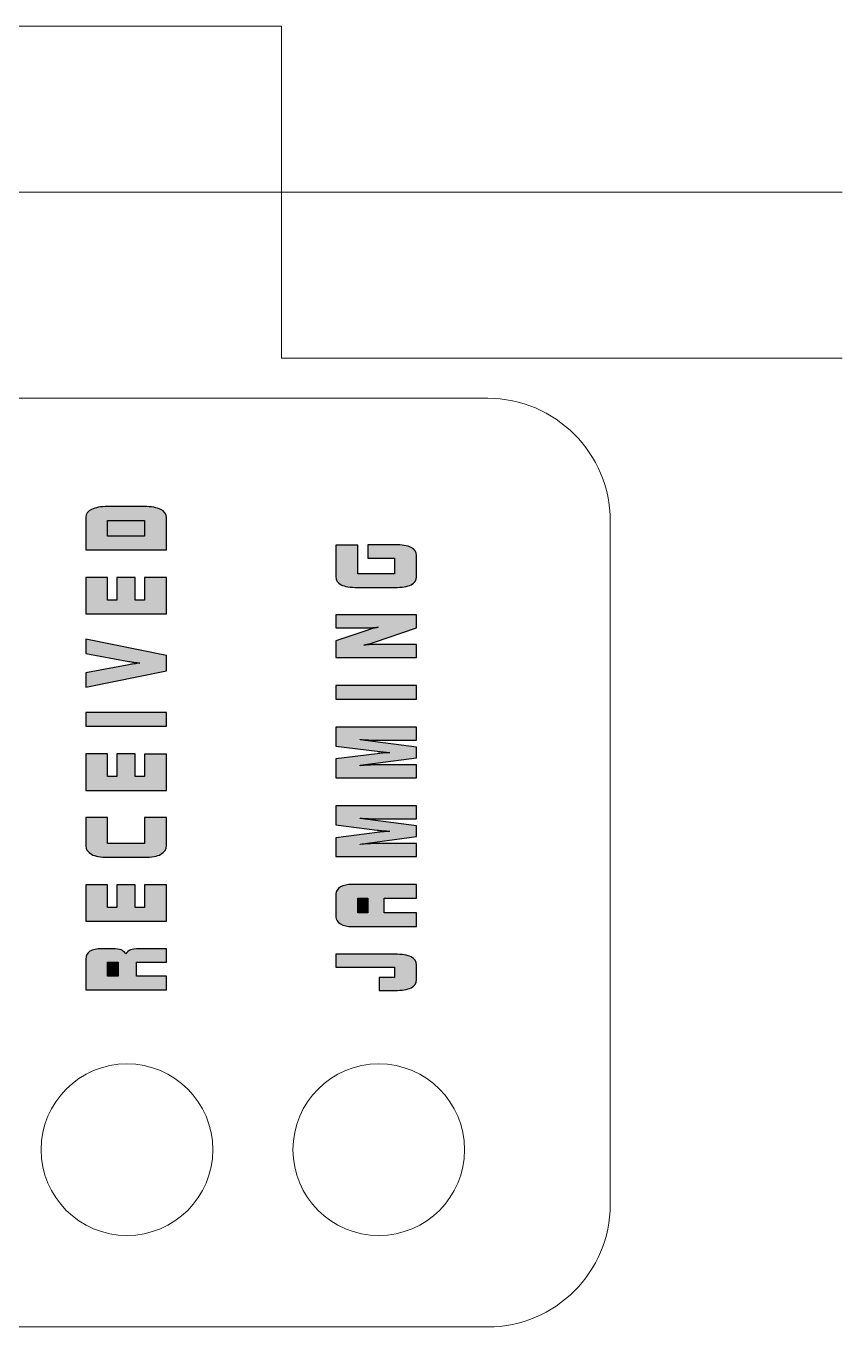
# Model space of a CAD drawing. Header units: centimetres. Extents: x -7.7 to 7.6, y -8.2 to 8.2.
# Drawn here: x 0.038 to 1.502, y 2.049 to 4.399 of the extents above; entities that cross this region are included whole.
import ezdxf

# ---------------------------------------------------------------- set-up
doc = ezdxf.new("R2010")
doc.units = ezdxf.units.CM
doc.header["$MEASUREMENT"] = 0
doc.layers.add('Livello 1', color=7, linetype='Continuous')

msp = doc.modelspace()

# ---------------------------------------------------------------- hatches: boundary and pattern name
at = {"layer": 'Livello 1', "true_color": 0x000000}
h = msp.add_hatch(color=18, dxfattribs=at)
edge = h.paths.add_edge_path()
edge.add_spline(control_points=[(0.29144, 3.45325), (0.29144, 3.45325), (0.14597, 3.45325), (0.14597, 3.45325), (0.14597, 3.45325), (0.14597, 3.51199), (0.14597, 3.51199), (0.14597, 3.51806), (0.14941, 3.52283), (0.15629, 3.52627), (0.16314, 3.52971), (0.17277, 3.53143), (0.1851, 3.53143), (0.1851, 3.53143), (0.25132, 3.53143), (0.25132, 3.53143), (0.2645, 3.53143), (0.27449, 3.52974), (0.28128, 3.52637), (0.28805, 3.523), (0.29144, 3.51803), (0.29144, 3.51146), (0.29144, 3.51146), (0.29144, 3.45325), (0.29144, 3.45325)], knot_values=[0, 0, 0, 0, 0.125, 0.125, 0.125, 0.25, 0.25, 0.25, 0.375, 0.375, 0.375, 0.5, 0.5, 0.5, 0.625, 0.625, 0.625, 0.75, 0.75, 0.75, 0.875, 0.875, 0.875, 1, 1, 1, 1], degree=3, periodic=1)
h = msp.add_hatch(color=18, dxfattribs=at)
edge = h.paths.add_edge_path()
edge.add_spline(control_points=[(0.25171, 3.4779), (0.25171, 3.4779), (0.25171, 3.50604), (0.25171, 3.50604), (0.25171, 3.50604), (0.18531, 3.50604), (0.18531, 3.50604), (0.18531, 3.50604), (0.18531, 3.4779), (0.18531, 3.4779), (0.18531, 3.4779), (0.25171, 3.4779), (0.25171, 3.4779)], knot_values=[0, 0, 0, 0, 0.25, 0.25, 0.25, 0.5, 0.5, 0.5, 0.75, 0.75, 0.75, 1, 1, 1, 1], degree=3, periodic=1)
h = msp.add_hatch(color=18, dxfattribs=at)
edge = h.paths.add_edge_path()
edge.add_spline(control_points=[(0.70392, 3.4625), (0.71694, 3.4625), (0.72672, 3.46089), (0.73326, 3.45767), (0.73982, 3.45446), (0.7431, 3.44964), (0.7431, 3.44325), (0.7431, 3.44325), (0.7431, 3.40465), (0.7431, 3.40465), (0.7431, 3.39825), (0.73982, 3.39344), (0.73326, 3.39021), (0.72672, 3.38699), (0.71694, 3.38538), (0.70392, 3.38538), (0.70392, 3.38538), (0.63697, 3.38538), (0.63697, 3.38538), (0.6232, 3.38538), (0.61324, 3.38697), (0.60697, 3.39015), (0.60074, 3.3933), (0.59763, 3.39836), (0.59763, 3.40528), (0.59763, 3.40528), (0.59763, 3.46165), (0.59763, 3.46165), (0.59763, 3.46165), (0.63697, 3.46165), (0.63697, 3.46165), (0.63697, 3.46165), (0.63697, 3.41013), (0.63697, 3.41013), (0.63697, 3.41013), (0.70317, 3.41013), (0.70317, 3.41013), (0.70317, 3.41013), (0.70317, 3.43817), (0.70317, 3.43817), (0.70317, 3.43817), (0.65546, 3.43817), (0.65546, 3.43817), (0.65546, 3.43817), (0.65546, 3.4625), (0.65546, 3.4625), (0.65546, 3.4625), (0.70392, 3.4625), (0.70392, 3.4625)], knot_values=[0, 0, 0, 0, 0.0625, 0.0625, 0.0625, 0.125, 0.125, 0.125, 0.1875, 0.1875, 0.1875, 0.25, 0.25, 0.25, 0.3125, 0.3125, 0.3125, 0.375, 0.375, 0.375, 0.4375, 0.4375, 0.4375, 0.5, 0.5, 0.5, 0.5625, 0.5625, 0.5625, 0.625, 0.625, 0.625, 0.6875, 0.6875, 0.6875, 0.75, 0.75, 0.75, 0.8125, 0.8125, 0.8125, 0.875, 0.875, 0.875, 0.9375, 0.9375, 0.9375, 1, 1, 1, 1], degree=3, periodic=1)
h = msp.add_hatch(color=18, dxfattribs=at)
edge = h.paths.add_edge_path()
edge.add_spline(control_points=[(0.29144, 3.33764), (0.29144, 3.33764), (0.14597, 3.33764), (0.14597, 3.33764), (0.14597, 3.33764), (0.14597, 3.40355), (0.14597, 3.40355), (0.14597, 3.40355), (0.18531, 3.40355), (0.18531, 3.40355), (0.18531, 3.40355), (0.18531, 3.3624), (0.18531, 3.3624), (0.18531, 3.3624), (0.20205, 3.3624), (0.20205, 3.3624), (0.20205, 3.3624), (0.20205, 3.40333), (0.20205, 3.40333), (0.20205, 3.40333), (0.23496, 3.40333), (0.23496, 3.40333), (0.23496, 3.40333), (0.23496, 3.3624), (0.23496, 3.3624), (0.23496, 3.3624), (0.25171, 3.3624), (0.25171, 3.3624), (0.25171, 3.3624), (0.25171, 3.40323), (0.25171, 3.40323), (0.25171, 3.40323), (0.29144, 3.40323), (0.29144, 3.40323), (0.29144, 3.40323), (0.29144, 3.33764), (0.29144, 3.33764)], knot_values=[0, 0, 0, 0, 0.0833333, 0.0833333, 0.0833333, 0.1666667, 0.1666667, 0.1666667, 0.25, 0.25, 0.25, 0.3333333, 0.3333333, 0.3333333, 0.4166667, 0.4166667, 0.4166667, 0.5, 0.5, 0.5, 0.5833333, 0.5833333, 0.5833333, 0.6666667, 0.6666667, 0.6666667, 0.75, 0.75, 0.75, 0.8333333, 0.8333333, 0.8333333, 0.9166667, 0.9166667, 0.9166667, 1, 1, 1, 1], degree=3, periodic=1)
h = msp.add_hatch(color=18, dxfattribs=at)
edge = h.paths.add_edge_path()
edge.add_spline(control_points=[(0.7431, 3.25889), (0.7431, 3.25889), (0.59763, 3.25889), (0.59763, 3.25889), (0.59763, 3.25889), (0.59763, 3.28917), (0.59763, 3.28917), (0.59763, 3.28917), (0.65488, 3.30844), (0.65488, 3.30844), (0.65664, 3.30903), (0.65893, 3.30971), (0.6618, 3.31048), (0.66466, 3.31126), (0.66865, 3.3123), (0.67377, 3.3136), (0.66972, 3.31317), (0.66549, 3.31283), (0.66109, 3.31264), (0.6567, 3.31242), (0.65189, 3.31232), (0.64671, 3.31232), (0.64671, 3.31232), (0.59763, 3.31232), (0.59763, 3.31232), (0.59763, 3.31232), (0.59763, 3.3358), (0.59763, 3.3358), (0.59763, 3.3358), (0.7431, 3.3358), (0.7431, 3.3358), (0.7431, 3.3358), (0.7431, 3.31232), (0.7431, 3.31232), (0.7431, 3.31232), (0.66696, 3.28632), (0.66696, 3.28632), (0.66531, 3.28574), (0.6628, 3.28498), (0.6595, 3.28406), (0.65615, 3.28316), (0.65235, 3.28215), (0.64809, 3.2811), (0.65216, 3.28154), (0.65636, 3.28187), (0.66073, 3.28206), (0.66503, 3.28228), (0.66978, 3.28238), (0.67494, 3.28238), (0.67494, 3.28238), (0.7431, 3.28238), (0.7431, 3.28238), (0.7431, 3.28238), (0.7431, 3.25889), (0.7431, 3.25889)], knot_values=[0, 0, 0, 0, 0.0555556, 0.0555556, 0.0555556, 0.1111111, 0.1111111, 0.1111111, 0.1666667, 0.1666667, 0.1666667, 0.2222222, 0.2222222, 0.2222222, 0.2777778, 0.2777778, 0.2777778, 0.3333333, 0.3333333, 0.3333333, 0.3888889, 0.3888889, 0.3888889, 0.4444444, 0.4444444, 0.4444444, 0.5, 0.5, 0.5, 0.5555556, 0.5555556, 0.5555556, 0.6111111, 0.6111111, 0.6111111, 0.6666667, 0.6666667, 0.6666667, 0.7222222, 0.7222222, 0.7222222, 0.7777778, 0.7777778, 0.7777778, 0.8333333, 0.8333333, 0.8333333, 0.8888889, 0.8888889, 0.8888889, 0.9444444, 0.9444444, 0.9444444, 1, 1, 1, 1], degree=3, periodic=1)
h = msp.add_hatch(color=18, dxfattribs=at)
edge = h.paths.add_edge_path()
edge.add_spline(control_points=[(0.29144, 3.23497), (0.29144, 3.23497), (0.14597, 3.20546), (0.14597, 3.20546), (0.14597, 3.20546), (0.14597, 3.2312), (0.14597, 3.2312), (0.14597, 3.2312), (0.22382, 3.24576), (0.22382, 3.24576), (0.22668, 3.24631), (0.22971, 3.24682), (0.23291, 3.2473), (0.23613, 3.24778), (0.23964, 3.24826), (0.24352, 3.24874), (0.23964, 3.24924), (0.23613, 3.24971), (0.23291, 3.25018), (0.22971, 3.25068), (0.22668, 3.25117), (0.22382, 3.25168), (0.22382, 3.25168), (0.14597, 3.2663), (0.14597, 3.2663), (0.14597, 3.2663), (0.14597, 3.29188), (0.14597, 3.29188), (0.14597, 3.29188), (0.29144, 3.26237), (0.29144, 3.26237), (0.29144, 3.26237), (0.29144, 3.23497), (0.29144, 3.23497)], knot_values=[0, 0, 0, 0, 0.0909091, 0.0909091, 0.0909091, 0.1818182, 0.1818182, 0.1818182, 0.2727273, 0.2727273, 0.2727273, 0.3636364, 0.3636364, 0.3636364, 0.4545455, 0.4545455, 0.4545455, 0.5454545, 0.5454545, 0.5454545, 0.6363636, 0.6363636, 0.6363636, 0.7272727, 0.7272727, 0.7272727, 0.8181818, 0.8181818, 0.8181818, 0.9090909, 0.9090909, 0.9090909, 1, 1, 1, 1], degree=3, periodic=1)
h = msp.add_hatch(color=18, dxfattribs=at)
edge = h.paths.add_edge_path()
edge.add_spline(control_points=[(0.7431, 3.18368), (0.7431, 3.18368), (0.59763, 3.18368), (0.59763, 3.18368), (0.59763, 3.18368), (0.59763, 3.20833), (0.59763, 3.20833), (0.59763, 3.20833), (0.7431, 3.20833), (0.7431, 3.20833), (0.7431, 3.20833), (0.7431, 3.18368), (0.7431, 3.18368)], knot_values=[0, 0, 0, 0, 0.25, 0.25, 0.25, 0.5, 0.5, 0.5, 0.75, 0.75, 0.75, 1, 1, 1, 1], degree=3, periodic=1)
h = msp.add_hatch(color=18, dxfattribs=at)
edge = h.paths.add_edge_path()
edge.add_spline(control_points=[(0.29144, 3.13478), (0.29144, 3.13478), (0.14597, 3.13478), (0.14597, 3.13478), (0.14597, 3.13478), (0.14597, 3.15943), (0.14597, 3.15943), (0.14597, 3.15943), (0.29144, 3.15943), (0.29144, 3.15943), (0.29144, 3.15943), (0.29144, 3.13478), (0.29144, 3.13478)], knot_values=[0, 0, 0, 0, 0.25, 0.25, 0.25, 0.5, 0.5, 0.5, 0.75, 0.75, 0.75, 1, 1, 1, 1], degree=3, periodic=1)
h = msp.add_hatch(color=18, dxfattribs=at)
edge = h.paths.add_edge_path()
edge.add_spline(control_points=[(0.695, 3.08711), (0.69067, 3.08743), (0.68662, 3.08777), (0.68282, 3.08816), (0.67903, 3.08853), (0.6754, 3.08893), (0.67199, 3.08934), (0.67199, 3.08934), (0.59763, 3.09886), (0.59763, 3.09886), (0.59763, 3.09886), (0.59763, 3.13302), (0.59763, 3.13302), (0.59763, 3.13302), (0.7431, 3.13302), (0.7431, 3.13302), (0.7431, 3.13302), (0.7431, 3.10954), (0.7431, 3.10954), (0.7431, 3.10954), (0.6712, 3.10954), (0.6712, 3.10954), (0.66633, 3.10954), (0.66138, 3.10967), (0.65634, 3.10989), (0.65131, 3.11014), (0.64627, 3.11049), (0.64128, 3.11094), (0.64128, 3.11094), (0.64128, 3.11015), (0.64128, 3.11015), (0.64128, 3.11015), (0.7431, 3.09685), (0.7431, 3.09685), (0.7431, 3.09685), (0.7431, 3.07749), (0.7431, 3.07749), (0.7431, 3.07749), (0.64128, 3.06407), (0.64128, 3.06407), (0.64128, 3.06407), (0.64128, 3.0634), (0.64128, 3.0634), (0.64627, 3.06385), (0.65131, 3.0642), (0.65634, 3.06445), (0.66138, 3.06467), (0.66633, 3.0648), (0.6712, 3.0648), (0.6712, 3.0648), (0.7431, 3.0648), (0.7431, 3.0648), (0.7431, 3.0648), (0.7431, 3.04132), (0.7431, 3.04132), (0.7431, 3.04132), (0.59763, 3.04132), (0.59763, 3.04132), (0.59763, 3.04132), (0.59763, 3.07548), (0.59763, 3.07548), (0.59763, 3.07548), (0.67199, 3.085), (0.67199, 3.085), (0.67483, 3.08536), (0.67805, 3.08573), (0.68169, 3.08606), (0.6853, 3.0864), (0.68973, 3.08675), (0.695, 3.08711)], knot_values=[0, 0, 0, 0, 0.0434783, 0.0434783, 0.0434783, 0.0869565, 0.0869565, 0.0869565, 0.1304348, 0.1304348, 0.1304348, 0.173913, 0.173913, 0.173913, 0.2173913, 0.2173913, 0.2173913, 0.2608696, 0.2608696, 0.2608696, 0.3043478, 0.3043478, 0.3043478, 0.3478261, 0.3478261, 0.3478261, 0.3913043, 0.3913043, 0.3913043, 0.4347826, 0.4347826, 0.4347826, 0.4782609, 0.4782609, 0.4782609, 0.5217391, 0.5217391, 0.5217391, 0.5652174, 0.5652174, 0.5652174, 0.6086957, 0.6086957, 0.6086957, 0.6521739, 0.6521739, 0.6521739, 0.6956522, 0.6956522, 0.6956522, 0.7391304, 0.7391304, 0.7391304, 0.7826087, 0.7826087, 0.7826087, 0.826087, 0.826087, 0.826087, 0.8695652, 0.8695652, 0.8695652, 0.9130435, 0.9130435, 0.9130435, 0.9565217, 0.9565217, 0.9565217, 1, 1, 1, 1], degree=3, periodic=1)
h = msp.add_hatch(color=18, dxfattribs=at)
edge = h.paths.add_edge_path()
edge.add_spline(control_points=[(0.29144, 3.01885), (0.29144, 3.01885), (0.14597, 3.01885), (0.14597, 3.01885), (0.14597, 3.01885), (0.14597, 3.08476), (0.14597, 3.08476), (0.14597, 3.08476), (0.18531, 3.08476), (0.18531, 3.08476), (0.18531, 3.08476), (0.18531, 3.04361), (0.18531, 3.04361), (0.18531, 3.04361), (0.20205, 3.04361), (0.20205, 3.04361), (0.20205, 3.04361), (0.20205, 3.08455), (0.20205, 3.08455), (0.20205, 3.08455), (0.23496, 3.08455), (0.23496, 3.08455), (0.23496, 3.08455), (0.23496, 3.04361), (0.23496, 3.04361), (0.23496, 3.04361), (0.25171, 3.04361), (0.25171, 3.04361), (0.25171, 3.04361), (0.25171, 3.08445), (0.25171, 3.08445), (0.25171, 3.08445), (0.29144, 3.08445), (0.29144, 3.08445), (0.29144, 3.08445), (0.29144, 3.01885), (0.29144, 3.01885)], knot_values=[0, 0, 0, 0, 0.0833333, 0.0833333, 0.0833333, 0.1666667, 0.1666667, 0.1666667, 0.25, 0.25, 0.25, 0.3333333, 0.3333333, 0.3333333, 0.4166667, 0.4166667, 0.4166667, 0.5, 0.5, 0.5, 0.5833333, 0.5833333, 0.5833333, 0.6666667, 0.6666667, 0.6666667, 0.75, 0.75, 0.75, 0.8333333, 0.8333333, 0.8333333, 0.9166667, 0.9166667, 0.9166667, 1, 1, 1, 1], degree=3, periodic=1)
h = msp.add_hatch(color=18, dxfattribs=at)
edge = h.paths.add_edge_path()
edge.add_spline(control_points=[(0.695, 2.94495), (0.69067, 2.94527), (0.68662, 2.94561), (0.68282, 2.946), (0.67903, 2.94637), (0.6754, 2.94677), (0.67199, 2.94718), (0.67199, 2.94718), (0.59763, 2.9567), (0.59763, 2.9567), (0.59763, 2.9567), (0.59763, 2.99086), (0.59763, 2.99086), (0.59763, 2.99086), (0.7431, 2.99086), (0.7431, 2.99086), (0.7431, 2.99086), (0.7431, 2.96738), (0.7431, 2.96738), (0.7431, 2.96738), (0.6712, 2.96738), (0.6712, 2.96738), (0.66633, 2.96738), (0.66138, 2.96751), (0.65634, 2.96773), (0.65131, 2.96798), (0.64627, 2.96833), (0.64128, 2.96878), (0.64128, 2.96878), (0.64128, 2.96799), (0.64128, 2.96799), (0.64128, 2.96799), (0.7431, 2.95469), (0.7431, 2.95469), (0.7431, 2.95469), (0.7431, 2.93533), (0.7431, 2.93533), (0.7431, 2.93533), (0.64128, 2.92191), (0.64128, 2.92191), (0.64128, 2.92191), (0.64128, 2.92124), (0.64128, 2.92124), (0.64627, 2.92169), (0.65131, 2.92204), (0.65634, 2.92229), (0.66138, 2.92251), (0.66633, 2.92264), (0.6712, 2.92264), (0.6712, 2.92264), (0.7431, 2.92264), (0.7431, 2.92264), (0.7431, 2.92264), (0.7431, 2.89916), (0.7431, 2.89916), (0.7431, 2.89916), (0.59763, 2.89916), (0.59763, 2.89916), (0.59763, 2.89916), (0.59763, 2.93332), (0.59763, 2.93332), (0.59763, 2.93332), (0.67199, 2.94284), (0.67199, 2.94284), (0.67483, 2.94321), (0.67805, 2.94357), (0.68169, 2.9439), (0.6853, 2.94424), (0.68973, 2.94459), (0.695, 2.94495)], knot_values=[0, 0, 0, 0, 0.0434783, 0.0434783, 0.0434783, 0.0869565, 0.0869565, 0.0869565, 0.1304348, 0.1304348, 0.1304348, 0.173913, 0.173913, 0.173913, 0.2173913, 0.2173913, 0.2173913, 0.2608696, 0.2608696, 0.2608696, 0.3043478, 0.3043478, 0.3043478, 0.3478261, 0.3478261, 0.3478261, 0.3913043, 0.3913043, 0.3913043, 0.4347826, 0.4347826, 0.4347826, 0.4782609, 0.4782609, 0.4782609, 0.5217391, 0.5217391, 0.5217391, 0.5652174, 0.5652174, 0.5652174, 0.6086957, 0.6086957, 0.6086957, 0.6521739, 0.6521739, 0.6521739, 0.6956522, 0.6956522, 0.6956522, 0.7391304, 0.7391304, 0.7391304, 0.7826087, 0.7826087, 0.7826087, 0.826087, 0.826087, 0.826087, 0.8695652, 0.8695652, 0.8695652, 0.9130435, 0.9130435, 0.9130435, 0.9565217, 0.9565217, 0.9565217, 1, 1, 1, 1], degree=3, periodic=1)
h = msp.add_hatch(color=18, dxfattribs=at)
edge = h.paths.add_edge_path()
edge.add_spline(control_points=[(0.29144, 2.91947), (0.29144, 2.91224), (0.28813, 2.90683), (0.28153, 2.90325), (0.27495, 2.89967), (0.26502, 2.89787), (0.25171, 2.89787), (0.25171, 2.89787), (0.18531, 2.89787), (0.18531, 2.89787), (0.17271, 2.89787), (0.16299, 2.89969), (0.15618, 2.9033), (0.14937, 2.90692), (0.14597, 2.91206), (0.14597, 2.91875), (0.14597, 2.91875), (0.14597, 2.9697), (0.14597, 2.9697), (0.14597, 2.9697), (0.18531, 2.9697), (0.18531, 2.9697), (0.18531, 2.9697), (0.18531, 2.92273), (0.18531, 2.92273), (0.18531, 2.92273), (0.25171, 2.92273), (0.25171, 2.92273), (0.25171, 2.92273), (0.25171, 2.96959), (0.25171, 2.96959), (0.25171, 2.96959), (0.29144, 2.96959), (0.29144, 2.96959), (0.29144, 2.96959), (0.29144, 2.91947), (0.29144, 2.91947)], knot_values=[0, 0, 0, 0, 0.0833333, 0.0833333, 0.0833333, 0.1666667, 0.1666667, 0.1666667, 0.25, 0.25, 0.25, 0.3333333, 0.3333333, 0.3333333, 0.4166667, 0.4166667, 0.4166667, 0.5, 0.5, 0.5, 0.5833333, 0.5833333, 0.5833333, 0.6666667, 0.6666667, 0.6666667, 0.75, 0.75, 0.75, 0.8333333, 0.8333333, 0.8333333, 0.9166667, 0.9166667, 0.9166667, 1, 1, 1, 1], degree=3, periodic=1)
h = msp.add_hatch(color=18, dxfattribs=at)
edge = h.paths.add_edge_path()
edge.add_spline(control_points=[(0.29144, 2.78247), (0.29144, 2.78247), (0.14597, 2.78247), (0.14597, 2.78247), (0.14597, 2.78247), (0.14597, 2.84838), (0.14597, 2.84838), (0.14597, 2.84838), (0.18531, 2.84838), (0.18531, 2.84838), (0.18531, 2.84838), (0.18531, 2.80722), (0.18531, 2.80722), (0.18531, 2.80722), (0.20205, 2.80722), (0.20205, 2.80722), (0.20205, 2.80722), (0.20205, 2.84816), (0.20205, 2.84816), (0.20205, 2.84816), (0.23496, 2.84816), (0.23496, 2.84816), (0.23496, 2.84816), (0.23496, 2.80722), (0.23496, 2.80722), (0.23496, 2.80722), (0.25171, 2.80722), (0.25171, 2.80722), (0.25171, 2.80722), (0.25171, 2.84806), (0.25171, 2.84806), (0.25171, 2.84806), (0.29144, 2.84806), (0.29144, 2.84806), (0.29144, 2.84806), (0.29144, 2.78247), (0.29144, 2.78247)], knot_values=[0, 0, 0, 0, 0.0833333, 0.0833333, 0.0833333, 0.1666667, 0.1666667, 0.1666667, 0.25, 0.25, 0.25, 0.3333333, 0.3333333, 0.3333333, 0.4166667, 0.4166667, 0.4166667, 0.5, 0.5, 0.5, 0.5833333, 0.5833333, 0.5833333, 0.6666667, 0.6666667, 0.6666667, 0.75, 0.75, 0.75, 0.8333333, 0.8333333, 0.8333333, 0.9166667, 0.9166667, 0.9166667, 1, 1, 1, 1], degree=3, periodic=1)
h = msp.add_hatch(color=18, dxfattribs=at)
edge = h.paths.add_edge_path()
edge.add_spline(control_points=[(0.62765, 2.77284), (0.61833, 2.77284), (0.611, 2.77442), (0.60565, 2.77755), (0.60028, 2.78067), (0.59763, 2.78501), (0.59763, 2.79051), (0.59763, 2.79051), (0.59763, 2.83139), (0.59763, 2.83139), (0.59763, 2.83688), (0.60028, 2.84118), (0.60565, 2.84432), (0.611, 2.84745), (0.61833, 2.84901), (0.62765, 2.84901), (0.62765, 2.84901), (0.7431, 2.84901), (0.7431, 2.84901), (0.7431, 2.84901), (0.7431, 2.82436), (0.7431, 2.82436), (0.7431, 2.82436), (0.68449, 2.82436), (0.68449, 2.82436), (0.68449, 2.82436), (0.68449, 2.79739), (0.68449, 2.79739), (0.68449, 2.79739), (0.7431, 2.79739), (0.7431, 2.79739), (0.7431, 2.79739), (0.7431, 2.77284), (0.7431, 2.77284), (0.7431, 2.77284), (0.62765, 2.77284), (0.62765, 2.77284)], knot_values=[0, 0, 0, 0, 0.0833333, 0.0833333, 0.0833333, 0.1666667, 0.1666667, 0.1666667, 0.25, 0.25, 0.25, 0.3333333, 0.3333333, 0.3333333, 0.4166667, 0.4166667, 0.4166667, 0.5, 0.5, 0.5, 0.5833333, 0.5833333, 0.5833333, 0.6666667, 0.6666667, 0.6666667, 0.75, 0.75, 0.75, 0.8333333, 0.8333333, 0.8333333, 0.9166667, 0.9166667, 0.9166667, 1, 1, 1, 1], degree=3, periodic=1)
h = msp.add_hatch(color=18, dxfattribs=at)
edge = h.paths.add_edge_path()
edge.add_spline(control_points=[(0.65507, 2.79739), (0.65507, 2.79739), (0.65507, 2.82436), (0.65507, 2.82436), (0.65507, 2.82436), (0.63697, 2.82436), (0.63697, 2.82436), (0.63697, 2.82436), (0.63697, 2.79739), (0.63697, 2.79739), (0.63697, 2.79739), (0.65507, 2.79739), (0.65507, 2.79739)], knot_values=[0, 0, 0, 0, 0.25, 0.25, 0.25, 0.5, 0.5, 0.5, 0.75, 0.75, 0.75, 1, 1, 1, 1], degree=3, periodic=1)
h = msp.add_hatch(color=18, dxfattribs=at)
edge = h.paths.add_edge_path()
edge.add_spline(control_points=[(0.29144, 2.65859), (0.29144, 2.65859), (0.14597, 2.65859), (0.14597, 2.65859), (0.14597, 2.65859), (0.14597, 2.71399), (0.14597, 2.71399), (0.14597, 2.72043), (0.14837, 2.72515), (0.15313, 2.72815), (0.15792, 2.73114), (0.16538, 2.73264), (0.17549, 2.73264), (0.17549, 2.73264), (0.19407, 2.73264), (0.19407, 2.73264), (0.20086, 2.73264), (0.20602, 2.73195), (0.20949, 2.73058), (0.21295, 2.72919), (0.21582, 2.72678), (0.21805, 2.72333), (0.22033, 2.72684), (0.22315, 2.72927), (0.22649, 2.73063), (0.22984, 2.73197), (0.23506, 2.73264), (0.24217, 2.73264), (0.24217, 2.73264), (0.29144, 2.73264), (0.29144, 2.73264), (0.29144, 2.73264), (0.29144, 2.70842), (0.29144, 2.70842), (0.29144, 2.70842), (0.2373, 2.70842), (0.2373, 2.70842), (0.2373, 2.70842), (0.2373, 2.68303), (0.2373, 2.68303), (0.2373, 2.68303), (0.29144, 2.68303), (0.29144, 2.68303), (0.29144, 2.68303), (0.29144, 2.65859), (0.29144, 2.65859)], knot_values=[0, 0, 0, 0, 0.0666667, 0.0666667, 0.0666667, 0.1333333, 0.1333333, 0.1333333, 0.2, 0.2, 0.2, 0.2666667, 0.2666667, 0.2666667, 0.3333333, 0.3333333, 0.3333333, 0.4, 0.4, 0.4, 0.4666667, 0.4666667, 0.4666667, 0.5333333, 0.5333333, 0.5333333, 0.6, 0.6, 0.6, 0.6666667, 0.6666667, 0.6666667, 0.7333333, 0.7333333, 0.7333333, 0.8, 0.8, 0.8, 0.8666667, 0.8666667, 0.8666667, 0.9333333, 0.9333333, 0.9333333, 1, 1, 1, 1], degree=3, periodic=1)
h = msp.add_hatch(color=18, dxfattribs=at)
edge = h.paths.add_edge_path()
edge.add_spline(control_points=[(0.2042, 2.68303), (0.2042, 2.68303), (0.2042, 2.70831), (0.2042, 2.70831), (0.2042, 2.70831), (0.18531, 2.70831), (0.18531, 2.70831), (0.18531, 2.70831), (0.18531, 2.68303), (0.18531, 2.68303), (0.18531, 2.68303), (0.2042, 2.68303), (0.2042, 2.68303)], knot_values=[0, 0, 0, 0, 0.25, 0.25, 0.25, 0.5, 0.5, 0.5, 0.75, 0.75, 0.75, 1, 1, 1, 1], degree=3, periodic=1)
h = msp.add_hatch(color=18, dxfattribs=at)
edge = h.paths.add_edge_path()
edge.add_spline(control_points=[(0.70396, 2.7227), (0.71694, 2.7227), (0.72672, 2.72111), (0.73326, 2.71792), (0.73982, 2.71473), (0.7431, 2.70993), (0.7431, 2.70355), (0.7431, 2.70355), (0.7431, 2.67656), (0.7431, 2.67656), (0.7431, 2.67019), (0.73982, 2.6654), (0.73326, 2.6622), (0.72672, 2.65901), (0.71694, 2.65744), (0.70396, 2.65744), (0.70396, 2.65744), (0.67552, 2.65744), (0.67552, 2.65744), (0.67552, 2.65744), (0.67552, 2.68081), (0.67552, 2.68081), (0.67552, 2.68081), (0.70338, 2.68081), (0.70338, 2.68081), (0.70338, 2.68081), (0.70338, 2.69922), (0.70338, 2.69922), (0.70338, 2.69922), (0.59763, 2.69922), (0.59763, 2.69922), (0.59763, 2.69922), (0.59763, 2.7227), (0.59763, 2.7227), (0.59763, 2.7227), (0.70396, 2.7227), (0.70396, 2.7227)], knot_values=[0, 0, 0, 0, 0.0833333, 0.0833333, 0.0833333, 0.1666667, 0.1666667, 0.1666667, 0.25, 0.25, 0.25, 0.3333333, 0.3333333, 0.3333333, 0.4166667, 0.4166667, 0.4166667, 0.5, 0.5, 0.5, 0.5833333, 0.5833333, 0.5833333, 0.6666667, 0.6666667, 0.6666667, 0.75, 0.75, 0.75, 0.8333333, 0.8333333, 0.8333333, 0.9166667, 0.9166667, 0.9166667, 1, 1, 1, 1], degree=3, periodic=1)

# ---------------------------------------------------------------- linework, layer by layer
at = {"layer": 'Livello 1', "color": 1, "lineweight": 20}
for centre in [(0.22026, 2.36975), (0.67495, 2.36975)]:
    msp.add_ellipse(centre, major_axis=(0, 0.155), ratio=1, dxfattribs=at)
at = {"layer": 'Livello 1', "color": 1, "lineweight": 9}
for points in [[(-0.51338, 4.39948), (-0.51338, 4.39948), (0.49912, 4.39948), (0.49912, 4.39948)], [(0.49912, 4.39948), (0.49912, 4.39948), (0.49912, 4.09948), (0.49912, 4.09948)], [(0.49912, 4.09948), (0.49912, 4.09948), (-0.51338, 4.09948), (-0.51338, 4.09948)], [(0.49912, 3.79948), (0.49912, 3.79948), (0.49912, 4.09948), (0.49912, 4.09948)], [(0.49912, 4.09948), (0.49912, 4.09948), (1.51162, 4.09948), (1.51162, 4.09948)], [(1.51162, 3.79948), (1.51162, 3.79948), (0.49912, 3.79948), (0.49912, 3.79948)]]:
    msp.add_open_spline(points, degree=3, dxfattribs=at)
at = {"layer": 'Livello 1', "color": 5, "lineweight": 20}
msp.add_open_spline([(-0.88609, 3.72696), (-0.88609, 3.72696), (0.87184, 3.72696), (0.87184, 3.72696), (0.9934, 3.72696), (1.09287, 3.6275), (1.09287, 3.50593), (1.09287, 3.50593), (1.09287, 2.2705), (1.09287, 2.2705), (1.09287, 2.14894), (0.9934, 2.04948), (0.87184, 2.04948), (0.87184, 2.04948), (-0.88609, 2.04948), (-0.88609, 2.04948), (-1.00766, 2.04948), (-1.10712, 2.14894), (-1.10712, 2.2705), (-1.10712, 2.2705), (-1.10712, 3.50593), (-1.10712, 3.50593), (-1.10712, 3.6275), (-1.00766, 3.72696), (-0.88609, 3.72696)], degree=3, knots=[0, 0, 0, 0, 0.125, 0.125, 0.125, 0.25, 0.25, 0.25, 0.375, 0.375, 0.375, 0.5, 0.5, 0.5, 0.625, 0.625, 0.625, 0.75, 0.75, 0.75, 0.875, 0.875, 0.875, 1, 1, 1, 1], dxfattribs=at)
at = {"layer": 'Livello 1'}
for points, knots in [([(0.29144, 3.45325), (0.29144, 3.45325), (0.14597, 3.45325), (0.14597, 3.45325), (0.14597, 3.45325), (0.14597, 3.51199), (0.14597, 3.51199), (0.14597, 3.51806), (0.14941, 3.52283), (0.15629, 3.52627), (0.16314, 3.52971), (0.17277, 3.53143), (0.1851, 3.53143), (0.1851, 3.53143), (0.25132, 3.53143), (0.25132, 3.53143), (0.2645, 3.53143), (0.27449, 3.52974), (0.28128, 3.52637), (0.28805, 3.523), (0.29144, 3.51803), (0.29144, 3.51146), (0.29144, 3.51146), (0.29144, 3.45325), (0.29144, 3.45325)], [0, 0, 0, 0, 0.125, 0.125, 0.125, 0.25, 0.25, 0.25, 0.375, 0.375, 0.375, 0.5, 0.5, 0.5, 0.625, 0.625, 0.625, 0.75, 0.75, 0.75, 0.875, 0.875, 0.875, 1, 1, 1, 1]), ([(0.25171, 3.4779), (0.25171, 3.4779), (0.25171, 3.50604), (0.25171, 3.50604), (0.25171, 3.50604), (0.18531, 3.50604), (0.18531, 3.50604), (0.18531, 3.50604), (0.18531, 3.4779), (0.18531, 3.4779), (0.18531, 3.4779), (0.25171, 3.4779), (0.25171, 3.4779)], [0, 0, 0, 0, 0.25, 0.25, 0.25, 0.5, 0.5, 0.5, 0.75, 0.75, 0.75, 1, 1, 1, 1]), ([(0.70392, 3.4625), (0.71694, 3.4625), (0.72672, 3.46089), (0.73326, 3.45767), (0.73982, 3.45446), (0.7431, 3.44964), (0.7431, 3.44325), (0.7431, 3.44325), (0.7431, 3.40465), (0.7431, 3.40465), (0.7431, 3.39825), (0.73982, 3.39344), (0.73326, 3.39021), (0.72672, 3.38699), (0.71694, 3.38538), (0.70392, 3.38538), (0.70392, 3.38538), (0.63697, 3.38538), (0.63697, 3.38538), (0.6232, 3.38538), (0.61324, 3.38697), (0.60697, 3.39015), (0.60074, 3.3933), (0.59763, 3.39836), (0.59763, 3.40528), (0.59763, 3.40528), (0.59763, 3.46165), (0.59763, 3.46165), (0.59763, 3.46165), (0.63697, 3.46165), (0.63697, 3.46165), (0.63697, 3.46165), (0.63697, 3.41013), (0.63697, 3.41013), (0.63697, 3.41013), (0.70317, 3.41013), (0.70317, 3.41013), (0.70317, 3.41013), (0.70317, 3.43817), (0.70317, 3.43817), (0.70317, 3.43817), (0.65546, 3.43817), (0.65546, 3.43817), (0.65546, 3.43817), (0.65546, 3.4625), (0.65546, 3.4625), (0.65546, 3.4625), (0.70392, 3.4625), (0.70392, 3.4625)], [0, 0, 0, 0, 0.0625, 0.0625, 0.0625, 0.125, 0.125, 0.125, 0.1875, 0.1875, 0.1875, 0.25, 0.25, 0.25, 0.3125, 0.3125, 0.3125, 0.375, 0.375, 0.375, 0.4375, 0.4375, 0.4375, 0.5, 0.5, 0.5, 0.5625, 0.5625, 0.5625, 0.625, 0.625, 0.625, 0.6875, 0.6875, 0.6875, 0.75, 0.75, 0.75, 0.8125, 0.8125, 0.8125, 0.875, 0.875, 0.875, 0.9375, 0.9375, 0.9375, 1, 1, 1, 1]), ([(0.29144, 3.33764), (0.29144, 3.33764), (0.14597, 3.33764), (0.14597, 3.33764), (0.14597, 3.33764), (0.14597, 3.40355), (0.14597, 3.40355), (0.14597, 3.40355), (0.18531, 3.40355), (0.18531, 3.40355), (0.18531, 3.40355), (0.18531, 3.3624), (0.18531, 3.3624), (0.18531, 3.3624), (0.20205, 3.3624), (0.20205, 3.3624), (0.20205, 3.3624), (0.20205, 3.40333), (0.20205, 3.40333), (0.20205, 3.40333), (0.23496, 3.40333), (0.23496, 3.40333), (0.23496, 3.40333), (0.23496, 3.3624), (0.23496, 3.3624), (0.23496, 3.3624), (0.25171, 3.3624), (0.25171, 3.3624), (0.25171, 3.3624), (0.25171, 3.40323), (0.25171, 3.40323), (0.25171, 3.40323), (0.29144, 3.40323), (0.29144, 3.40323), (0.29144, 3.40323), (0.29144, 3.33764), (0.29144, 3.33764)], [0, 0, 0, 0, 0.0833333, 0.0833333, 0.0833333, 0.1666667, 0.1666667, 0.1666667, 0.25, 0.25, 0.25, 0.3333333, 0.3333333, 0.3333333, 0.4166667, 0.4166667, 0.4166667, 0.5, 0.5, 0.5, 0.5833333, 0.5833333, 0.5833333, 0.6666667, 0.6666667, 0.6666667, 0.75, 0.75, 0.75, 0.8333333, 0.8333333, 0.8333333, 0.9166667, 0.9166667, 0.9166667, 1, 1, 1, 1]), ([(0.7431, 3.25889), (0.7431, 3.25889), (0.59763, 3.25889), (0.59763, 3.25889), (0.59763, 3.25889), (0.59763, 3.28917), (0.59763, 3.28917), (0.59763, 3.28917), (0.65488, 3.30844), (0.65488, 3.30844), (0.65664, 3.30903), (0.65893, 3.30971), (0.6618, 3.31048), (0.66466, 3.31126), (0.66865, 3.3123), (0.67377, 3.3136), (0.66972, 3.31317), (0.66549, 3.31283), (0.66109, 3.31264), (0.6567, 3.31242), (0.65189, 3.31232), (0.64671, 3.31232), (0.64671, 3.31232), (0.59763, 3.31232), (0.59763, 3.31232), (0.59763, 3.31232), (0.59763, 3.3358), (0.59763, 3.3358), (0.59763, 3.3358), (0.7431, 3.3358), (0.7431, 3.3358), (0.7431, 3.3358), (0.7431, 3.31232), (0.7431, 3.31232), (0.7431, 3.31232), (0.66696, 3.28632), (0.66696, 3.28632), (0.66531, 3.28574), (0.6628, 3.28498), (0.6595, 3.28406), (0.65615, 3.28316), (0.65235, 3.28215), (0.64809, 3.2811), (0.65216, 3.28154), (0.65636, 3.28187), (0.66073, 3.28206), (0.66503, 3.28228), (0.66978, 3.28238), (0.67494, 3.28238), (0.67494, 3.28238), (0.7431, 3.28238), (0.7431, 3.28238), (0.7431, 3.28238), (0.7431, 3.25889), (0.7431, 3.25889)], [0, 0, 0, 0, 0.0555556, 0.0555556, 0.0555556, 0.1111111, 0.1111111, 0.1111111, 0.1666667, 0.1666667, 0.1666667, 0.2222222, 0.2222222, 0.2222222, 0.2777778, 0.2777778, 0.2777778, 0.3333333, 0.3333333, 0.3333333, 0.3888889, 0.3888889, 0.3888889, 0.4444444, 0.4444444, 0.4444444, 0.5, 0.5, 0.5, 0.5555556, 0.5555556, 0.5555556, 0.6111111, 0.6111111, 0.6111111, 0.6666667, 0.6666667, 0.6666667, 0.7222222, 0.7222222, 0.7222222, 0.7777778, 0.7777778, 0.7777778, 0.8333333, 0.8333333, 0.8333333, 0.8888889, 0.8888889, 0.8888889, 0.9444444, 0.9444444, 0.9444444, 1, 1, 1, 1]), ([(0.29144, 3.23497), (0.29144, 3.23497), (0.14597, 3.20546), (0.14597, 3.20546), (0.14597, 3.20546), (0.14597, 3.2312), (0.14597, 3.2312), (0.14597, 3.2312), (0.22382, 3.24576), (0.22382, 3.24576), (0.22668, 3.24631), (0.22971, 3.24682), (0.23291, 3.2473), (0.23613, 3.24778), (0.23964, 3.24826), (0.24352, 3.24874), (0.23964, 3.24924), (0.23613, 3.24971), (0.23291, 3.25018), (0.22971, 3.25068), (0.22668, 3.25117), (0.22382, 3.25168), (0.22382, 3.25168), (0.14597, 3.2663), (0.14597, 3.2663), (0.14597, 3.2663), (0.14597, 3.29188), (0.14597, 3.29188), (0.14597, 3.29188), (0.29144, 3.26237), (0.29144, 3.26237), (0.29144, 3.26237), (0.29144, 3.23497), (0.29144, 3.23497)], [0, 0, 0, 0, 0.0909091, 0.0909091, 0.0909091, 0.1818182, 0.1818182, 0.1818182, 0.2727273, 0.2727273, 0.2727273, 0.3636364, 0.3636364, 0.3636364, 0.4545455, 0.4545455, 0.4545455, 0.5454545, 0.5454545, 0.5454545, 0.6363636, 0.6363636, 0.6363636, 0.7272727, 0.7272727, 0.7272727, 0.8181818, 0.8181818, 0.8181818, 0.9090909, 0.9090909, 0.9090909, 1, 1, 1, 1]), ([(0.7431, 3.18368), (0.7431, 3.18368), (0.59763, 3.18368), (0.59763, 3.18368), (0.59763, 3.18368), (0.59763, 3.20833), (0.59763, 3.20833), (0.59763, 3.20833), (0.7431, 3.20833), (0.7431, 3.20833), (0.7431, 3.20833), (0.7431, 3.18368), (0.7431, 3.18368)], [0, 0, 0, 0, 0.25, 0.25, 0.25, 0.5, 0.5, 0.5, 0.75, 0.75, 0.75, 1, 1, 1, 1]), ([(0.29144, 3.13478), (0.29144, 3.13478), (0.14597, 3.13478), (0.14597, 3.13478), (0.14597, 3.13478), (0.14597, 3.15943), (0.14597, 3.15943), (0.14597, 3.15943), (0.29144, 3.15943), (0.29144, 3.15943), (0.29144, 3.15943), (0.29144, 3.13478), (0.29144, 3.13478)], [0, 0, 0, 0, 0.25, 0.25, 0.25, 0.5, 0.5, 0.5, 0.75, 0.75, 0.75, 1, 1, 1, 1]), ([(0.695, 3.08711), (0.69067, 3.08743), (0.68662, 3.08777), (0.68282, 3.08816), (0.67903, 3.08853), (0.6754, 3.08893), (0.67199, 3.08934), (0.67199, 3.08934), (0.59763, 3.09886), (0.59763, 3.09886), (0.59763, 3.09886), (0.59763, 3.13302), (0.59763, 3.13302), (0.59763, 3.13302), (0.7431, 3.13302), (0.7431, 3.13302), (0.7431, 3.13302), (0.7431, 3.10954), (0.7431, 3.10954), (0.7431, 3.10954), (0.6712, 3.10954), (0.6712, 3.10954), (0.66633, 3.10954), (0.66138, 3.10967), (0.65634, 3.10989), (0.65131, 3.11014), (0.64627, 3.11049), (0.64128, 3.11094), (0.64128, 3.11094), (0.64128, 3.11015), (0.64128, 3.11015), (0.64128, 3.11015), (0.7431, 3.09685), (0.7431, 3.09685), (0.7431, 3.09685), (0.7431, 3.07749), (0.7431, 3.07749), (0.7431, 3.07749), (0.64128, 3.06407), (0.64128, 3.06407), (0.64128, 3.06407), (0.64128, 3.0634), (0.64128, 3.0634), (0.64627, 3.06385), (0.65131, 3.0642), (0.65634, 3.06445), (0.66138, 3.06467), (0.66633, 3.0648), (0.6712, 3.0648), (0.6712, 3.0648), (0.7431, 3.0648), (0.7431, 3.0648), (0.7431, 3.0648), (0.7431, 3.04132), (0.7431, 3.04132), (0.7431, 3.04132), (0.59763, 3.04132), (0.59763, 3.04132), (0.59763, 3.04132), (0.59763, 3.07548), (0.59763, 3.07548), (0.59763, 3.07548), (0.67199, 3.085), (0.67199, 3.085), (0.67483, 3.08536), (0.67805, 3.08573), (0.68169, 3.08606), (0.6853, 3.0864), (0.68973, 3.08675), (0.695, 3.08711)], [0, 0, 0, 0, 0.0434783, 0.0434783, 0.0434783, 0.0869565, 0.0869565, 0.0869565, 0.1304348, 0.1304348, 0.1304348, 0.173913, 0.173913, 0.173913, 0.2173913, 0.2173913, 0.2173913, 0.2608696, 0.2608696, 0.2608696, 0.3043478, 0.3043478, 0.3043478, 0.3478261, 0.3478261, 0.3478261, 0.3913043, 0.3913043, 0.3913043, 0.4347826, 0.4347826, 0.4347826, 0.4782609, 0.4782609, 0.4782609, 0.5217391, 0.5217391, 0.5217391, 0.5652174, 0.5652174, 0.5652174, 0.6086957, 0.6086957, 0.6086957, 0.6521739, 0.6521739, 0.6521739, 0.6956522, 0.6956522, 0.6956522, 0.7391304, 0.7391304, 0.7391304, 0.7826087, 0.7826087, 0.7826087, 0.826087, 0.826087, 0.826087, 0.8695652, 0.8695652, 0.8695652, 0.9130435, 0.9130435, 0.9130435, 0.9565217, 0.9565217, 0.9565217, 1, 1, 1, 1]), ([(0.29144, 3.01885), (0.29144, 3.01885), (0.14597, 3.01885), (0.14597, 3.01885), (0.14597, 3.01885), (0.14597, 3.08476), (0.14597, 3.08476), (0.14597, 3.08476), (0.18531, 3.08476), (0.18531, 3.08476), (0.18531, 3.08476), (0.18531, 3.04361), (0.18531, 3.04361), (0.18531, 3.04361), (0.20205, 3.04361), (0.20205, 3.04361), (0.20205, 3.04361), (0.20205, 3.08455), (0.20205, 3.08455), (0.20205, 3.08455), (0.23496, 3.08455), (0.23496, 3.08455), (0.23496, 3.08455), (0.23496, 3.04361), (0.23496, 3.04361), (0.23496, 3.04361), (0.25171, 3.04361), (0.25171, 3.04361), (0.25171, 3.04361), (0.25171, 3.08445), (0.25171, 3.08445), (0.25171, 3.08445), (0.29144, 3.08445), (0.29144, 3.08445), (0.29144, 3.08445), (0.29144, 3.01885), (0.29144, 3.01885)], [0, 0, 0, 0, 0.0833333, 0.0833333, 0.0833333, 0.1666667, 0.1666667, 0.1666667, 0.25, 0.25, 0.25, 0.3333333, 0.3333333, 0.3333333, 0.4166667, 0.4166667, 0.4166667, 0.5, 0.5, 0.5, 0.5833333, 0.5833333, 0.5833333, 0.6666667, 0.6666667, 0.6666667, 0.75, 0.75, 0.75, 0.8333333, 0.8333333, 0.8333333, 0.9166667, 0.9166667, 0.9166667, 1, 1, 1, 1]), ([(0.695, 2.94495), (0.69067, 2.94527), (0.68662, 2.94561), (0.68282, 2.946), (0.67903, 2.94637), (0.6754, 2.94677), (0.67199, 2.94718), (0.67199, 2.94718), (0.59763, 2.9567), (0.59763, 2.9567), (0.59763, 2.9567), (0.59763, 2.99086), (0.59763, 2.99086), (0.59763, 2.99086), (0.7431, 2.99086), (0.7431, 2.99086), (0.7431, 2.99086), (0.7431, 2.96738), (0.7431, 2.96738), (0.7431, 2.96738), (0.6712, 2.96738), (0.6712, 2.96738), (0.66633, 2.96738), (0.66138, 2.96751), (0.65634, 2.96773), (0.65131, 2.96798), (0.64627, 2.96833), (0.64128, 2.96878), (0.64128, 2.96878), (0.64128, 2.96799), (0.64128, 2.96799), (0.64128, 2.96799), (0.7431, 2.95469), (0.7431, 2.95469), (0.7431, 2.95469), (0.7431, 2.93533), (0.7431, 2.93533), (0.7431, 2.93533), (0.64128, 2.92191), (0.64128, 2.92191), (0.64128, 2.92191), (0.64128, 2.92124), (0.64128, 2.92124), (0.64627, 2.92169), (0.65131, 2.92204), (0.65634, 2.92229), (0.66138, 2.92251), (0.66633, 2.92264), (0.6712, 2.92264), (0.6712, 2.92264), (0.7431, 2.92264), (0.7431, 2.92264), (0.7431, 2.92264), (0.7431, 2.89916), (0.7431, 2.89916), (0.7431, 2.89916), (0.59763, 2.89916), (0.59763, 2.89916), (0.59763, 2.89916), (0.59763, 2.93332), (0.59763, 2.93332), (0.59763, 2.93332), (0.67199, 2.94284), (0.67199, 2.94284), (0.67483, 2.94321), (0.67805, 2.94357), (0.68169, 2.9439), (0.6853, 2.94424), (0.68973, 2.94459), (0.695, 2.94495)], [0, 0, 0, 0, 0.0434783, 0.0434783, 0.0434783, 0.0869565, 0.0869565, 0.0869565, 0.1304348, 0.1304348, 0.1304348, 0.173913, 0.173913, 0.173913, 0.2173913, 0.2173913, 0.2173913, 0.2608696, 0.2608696, 0.2608696, 0.3043478, 0.3043478, 0.3043478, 0.3478261, 0.3478261, 0.3478261, 0.3913043, 0.3913043, 0.3913043, 0.4347826, 0.4347826, 0.4347826, 0.4782609, 0.4782609, 0.4782609, 0.5217391, 0.5217391, 0.5217391, 0.5652174, 0.5652174, 0.5652174, 0.6086957, 0.6086957, 0.6086957, 0.6521739, 0.6521739, 0.6521739, 0.6956522, 0.6956522, 0.6956522, 0.7391304, 0.7391304, 0.7391304, 0.7826087, 0.7826087, 0.7826087, 0.826087, 0.826087, 0.826087, 0.8695652, 0.8695652, 0.8695652, 0.9130435, 0.9130435, 0.9130435, 0.9565217, 0.9565217, 0.9565217, 1, 1, 1, 1]), ([(0.29144, 2.91947), (0.29144, 2.91224), (0.28813, 2.90683), (0.28153, 2.90325), (0.27495, 2.89967), (0.26502, 2.89787), (0.25171, 2.89787), (0.25171, 2.89787), (0.18531, 2.89787), (0.18531, 2.89787), (0.17271, 2.89787), (0.16299, 2.89969), (0.15618, 2.9033), (0.14937, 2.90692), (0.14597, 2.91206), (0.14597, 2.91875), (0.14597, 2.91875), (0.14597, 2.9697), (0.14597, 2.9697), (0.14597, 2.9697), (0.18531, 2.9697), (0.18531, 2.9697), (0.18531, 2.9697), (0.18531, 2.92273), (0.18531, 2.92273), (0.18531, 2.92273), (0.25171, 2.92273), (0.25171, 2.92273), (0.25171, 2.92273), (0.25171, 2.96959), (0.25171, 2.96959), (0.25171, 2.96959), (0.29144, 2.96959), (0.29144, 2.96959), (0.29144, 2.96959), (0.29144, 2.91947), (0.29144, 2.91947)], [0, 0, 0, 0, 0.0833333, 0.0833333, 0.0833333, 0.1666667, 0.1666667, 0.1666667, 0.25, 0.25, 0.25, 0.3333333, 0.3333333, 0.3333333, 0.4166667, 0.4166667, 0.4166667, 0.5, 0.5, 0.5, 0.5833333, 0.5833333, 0.5833333, 0.6666667, 0.6666667, 0.6666667, 0.75, 0.75, 0.75, 0.8333333, 0.8333333, 0.8333333, 0.9166667, 0.9166667, 0.9166667, 1, 1, 1, 1]), ([(0.29144, 2.78247), (0.29144, 2.78247), (0.14597, 2.78247), (0.14597, 2.78247), (0.14597, 2.78247), (0.14597, 2.84838), (0.14597, 2.84838), (0.14597, 2.84838), (0.18531, 2.84838), (0.18531, 2.84838), (0.18531, 2.84838), (0.18531, 2.80722), (0.18531, 2.80722), (0.18531, 2.80722), (0.20205, 2.80722), (0.20205, 2.80722), (0.20205, 2.80722), (0.20205, 2.84816), (0.20205, 2.84816), (0.20205, 2.84816), (0.23496, 2.84816), (0.23496, 2.84816), (0.23496, 2.84816), (0.23496, 2.80722), (0.23496, 2.80722), (0.23496, 2.80722), (0.25171, 2.80722), (0.25171, 2.80722), (0.25171, 2.80722), (0.25171, 2.84806), (0.25171, 2.84806), (0.25171, 2.84806), (0.29144, 2.84806), (0.29144, 2.84806), (0.29144, 2.84806), (0.29144, 2.78247), (0.29144, 2.78247)], [0, 0, 0, 0, 0.0833333, 0.0833333, 0.0833333, 0.1666667, 0.1666667, 0.1666667, 0.25, 0.25, 0.25, 0.3333333, 0.3333333, 0.3333333, 0.4166667, 0.4166667, 0.4166667, 0.5, 0.5, 0.5, 0.5833333, 0.5833333, 0.5833333, 0.6666667, 0.6666667, 0.6666667, 0.75, 0.75, 0.75, 0.8333333, 0.8333333, 0.8333333, 0.9166667, 0.9166667, 0.9166667, 1, 1, 1, 1]), ([(0.62765, 2.77284), (0.61833, 2.77284), (0.611, 2.77442), (0.60565, 2.77755), (0.60028, 2.78067), (0.59763, 2.78501), (0.59763, 2.79051), (0.59763, 2.79051), (0.59763, 2.83139), (0.59763, 2.83139), (0.59763, 2.83688), (0.60028, 2.84118), (0.60565, 2.84432), (0.611, 2.84745), (0.61833, 2.84901), (0.62765, 2.84901), (0.62765, 2.84901), (0.7431, 2.84901), (0.7431, 2.84901), (0.7431, 2.84901), (0.7431, 2.82436), (0.7431, 2.82436), (0.7431, 2.82436), (0.68449, 2.82436), (0.68449, 2.82436), (0.68449, 2.82436), (0.68449, 2.79739), (0.68449, 2.79739), (0.68449, 2.79739), (0.7431, 2.79739), (0.7431, 2.79739), (0.7431, 2.79739), (0.7431, 2.77284), (0.7431, 2.77284), (0.7431, 2.77284), (0.62765, 2.77284), (0.62765, 2.77284)], [0, 0, 0, 0, 0.0833333, 0.0833333, 0.0833333, 0.1666667, 0.1666667, 0.1666667, 0.25, 0.25, 0.25, 0.3333333, 0.3333333, 0.3333333, 0.4166667, 0.4166667, 0.4166667, 0.5, 0.5, 0.5, 0.5833333, 0.5833333, 0.5833333, 0.6666667, 0.6666667, 0.6666667, 0.75, 0.75, 0.75, 0.8333333, 0.8333333, 0.8333333, 0.9166667, 0.9166667, 0.9166667, 1, 1, 1, 1]), ([(0.65507, 2.79739), (0.65507, 2.79739), (0.65507, 2.82436), (0.65507, 2.82436), (0.65507, 2.82436), (0.63697, 2.82436), (0.63697, 2.82436), (0.63697, 2.82436), (0.63697, 2.79739), (0.63697, 2.79739), (0.63697, 2.79739), (0.65507, 2.79739), (0.65507, 2.79739)], [0, 0, 0, 0, 0.25, 0.25, 0.25, 0.5, 0.5, 0.5, 0.75, 0.75, 0.75, 1, 1, 1, 1]), ([(0.29144, 2.65859), (0.29144, 2.65859), (0.14597, 2.65859), (0.14597, 2.65859), (0.14597, 2.65859), (0.14597, 2.71399), (0.14597, 2.71399), (0.14597, 2.72043), (0.14837, 2.72515), (0.15313, 2.72815), (0.15792, 2.73114), (0.16538, 2.73264), (0.17549, 2.73264), (0.17549, 2.73264), (0.19407, 2.73264), (0.19407, 2.73264), (0.20086, 2.73264), (0.20602, 2.73195), (0.20949, 2.73058), (0.21295, 2.72919), (0.21582, 2.72678), (0.21805, 2.72333), (0.22033, 2.72684), (0.22315, 2.72927), (0.22649, 2.73063), (0.22984, 2.73197), (0.23506, 2.73264), (0.24217, 2.73264), (0.24217, 2.73264), (0.29144, 2.73264), (0.29144, 2.73264), (0.29144, 2.73264), (0.29144, 2.70842), (0.29144, 2.70842), (0.29144, 2.70842), (0.2373, 2.70842), (0.2373, 2.70842), (0.2373, 2.70842), (0.2373, 2.68303), (0.2373, 2.68303), (0.2373, 2.68303), (0.29144, 2.68303), (0.29144, 2.68303), (0.29144, 2.68303), (0.29144, 2.65859), (0.29144, 2.65859)], [0, 0, 0, 0, 0.0666667, 0.0666667, 0.0666667, 0.1333333, 0.1333333, 0.1333333, 0.2, 0.2, 0.2, 0.2666667, 0.2666667, 0.2666667, 0.3333333, 0.3333333, 0.3333333, 0.4, 0.4, 0.4, 0.4666667, 0.4666667, 0.4666667, 0.5333333, 0.5333333, 0.5333333, 0.6, 0.6, 0.6, 0.6666667, 0.6666667, 0.6666667, 0.7333333, 0.7333333, 0.7333333, 0.8, 0.8, 0.8, 0.8666667, 0.8666667, 0.8666667, 0.9333333, 0.9333333, 0.9333333, 1, 1, 1, 1]), ([(0.2042, 2.68303), (0.2042, 2.68303), (0.2042, 2.70831), (0.2042, 2.70831), (0.2042, 2.70831), (0.18531, 2.70831), (0.18531, 2.70831), (0.18531, 2.70831), (0.18531, 2.68303), (0.18531, 2.68303), (0.18531, 2.68303), (0.2042, 2.68303), (0.2042, 2.68303)], [0, 0, 0, 0, 0.25, 0.25, 0.25, 0.5, 0.5, 0.5, 0.75, 0.75, 0.75, 1, 1, 1, 1]), ([(0.70396, 2.7227), (0.71694, 2.7227), (0.72672, 2.72111), (0.73326, 2.71792), (0.73982, 2.71473), (0.7431, 2.70993), (0.7431, 2.70355), (0.7431, 2.70355), (0.7431, 2.67656), (0.7431, 2.67656), (0.7431, 2.67019), (0.73982, 2.6654), (0.73326, 2.6622), (0.72672, 2.65901), (0.71694, 2.65744), (0.70396, 2.65744), (0.70396, 2.65744), (0.67552, 2.65744), (0.67552, 2.65744), (0.67552, 2.65744), (0.67552, 2.68081), (0.67552, 2.68081), (0.67552, 2.68081), (0.70338, 2.68081), (0.70338, 2.68081), (0.70338, 2.68081), (0.70338, 2.69922), (0.70338, 2.69922), (0.70338, 2.69922), (0.59763, 2.69922), (0.59763, 2.69922), (0.59763, 2.69922), (0.59763, 2.7227), (0.59763, 2.7227), (0.59763, 2.7227), (0.70396, 2.7227), (0.70396, 2.7227)], [0, 0, 0, 0, 0.0833333, 0.0833333, 0.0833333, 0.1666667, 0.1666667, 0.1666667, 0.25, 0.25, 0.25, 0.3333333, 0.3333333, 0.3333333, 0.4166667, 0.4166667, 0.4166667, 0.5, 0.5, 0.5, 0.5833333, 0.5833333, 0.5833333, 0.6666667, 0.6666667, 0.6666667, 0.75, 0.75, 0.75, 0.8333333, 0.8333333, 0.8333333, 0.9166667, 0.9166667, 0.9166667, 1, 1, 1, 1])]:
    msp.add_open_spline(points, degree=3, knots=knots, dxfattribs=at)

doc.saveas('drawing.dxf')
